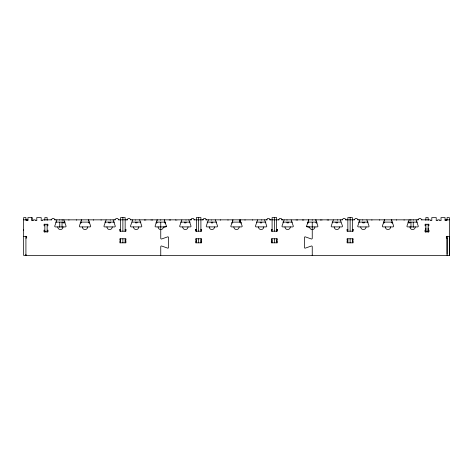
<?xml version="1.0" encoding="UTF-8"?>
<svg xmlns="http://www.w3.org/2000/svg" width="473" height="473" viewBox="0 0 473 473"><rect width="100%" height="100%" fill="white"/><g stroke="black" fill="none" stroke-linecap="round" stroke-linejoin="round"><path stroke-width="0.71" d="M23.65 230.256L23.65 229.31M25.92 254.261L25.92 255.444L25.92 236.222M62.915 219.986L62.915 220.223M81.22 219.986L81.22 220.223M88.794 219.986L88.794 220.223M110.256 219.986L110.256 220.223M135.503 219.986L135.503 220.223M156.965 219.986L156.965 220.223M164.539 222.115L164.539 222.872L165.769 222.872M164.539 220.034L164.539 220.223M186.001 222.115L186.001 222.872L184.488 222.872L184.488 222.115M186.001 220.034L186.001 220.223M211.254 222.115L211.254 222.872L212.767 222.872L212.767 222.115M211.254 220.034L211.254 220.223M232.71 222.304L232.71 222.872L231.575 222.872M232.71 220.034L232.71 220.223M239.356 219.986L239.356 222.115M425.866 231.835L425.866 228.051M428.142 231.835L428.142 228.051M447.08 254.261L447.08 237.688M25.92 220.282L25.92 217.545L23.65 217.568L23.65 255.444L449.35 255.444L449.35 237.688M163.877 227.211L166.638 226.242M51.764 219.844L42.712 219.844L42.712 220.607L41.198 220.601L41.198 217.568L36.782 217.568L36.782 220.607L35.262 220.601L35.262 219.844L33.494 219.85L33.494 220.607L31.981 220.607L31.993 217.568L27.942 217.568L27.942 220.601L26.429 220.601L26.429 219.844M23.65 219.844L27.942 219.85M54.614 219.844L115.14 219.844M118.67 219.844L127.669 219.844M130.613 219.844L191.624 219.844M193.835 219.844L203.414 219.844M205.625 219.844L267.375 219.844M269.586 219.844L279.165 219.844M281.376 219.844L342.387 219.844M345.331 219.844L354.33 219.844M357.86 219.844L418.386 219.844M421.236 219.844L430.288 219.844L430.288 220.607L431.802 220.601L431.802 217.568L436.218 217.568L436.218 220.607L437.738 220.607L437.738 219.844L439.506 219.85L439.506 220.607L441.019 220.607L441.007 217.568L445.058 217.58L445.058 220.601L446.571 220.601L446.571 219.844M445.058 219.85L449.35 219.85M55.56 222.115L65.179 222.115M80.629 222.115L89.728 222.115M104.829 222.115L114.549 222.115M132.091 222.115L140.93 222.115M156.338 222.115L165.166 222.115M180.574 222.115L190.152 222.115M207.097 222.115L216.681 222.115M232.308 222.115L240.911 222.115M256.325 222.115L265.903 222.115M282.848 222.115L292.426 222.115M307.834 222.115L316.662 222.115M332.07 222.115L340.909 222.115M358.451 222.115L368.171 222.115M383.272 222.115L392.371 222.115M407.821 222.115L417.44 222.115M80.179 222.872L81.22 222.872L81.22 222.115M89.645 222.872L88.794 222.872L88.794 222.115M155.83 222.872L156.965 222.872L156.965 222.115M241.425 222.872L240.29 222.872L240.29 222.115M307.231 222.872L308.461 222.872L308.461 222.115M317.17 222.872L316.035 222.872L316.035 222.115M383.355 222.872L384.206 222.872L384.206 222.115M392.827 222.872L391.78 222.872L391.78 222.115M44.858 225.775L44.101 225.775L44.101 224.261L47.891 224.261L47.891 225.775L47.134 225.775M425.866 225.775L425.109 225.775L425.109 224.261L428.899 224.261L428.899 225.775L428.142 225.775M119.846 229.689L120.609 229.701M125.15 229.689L125.907 229.701M195.597 229.689L196.354 229.689M200.901 229.689L201.658 229.689M271.342 229.689L272.099 229.689M276.646 229.689L277.403 229.689M347.093 229.689L347.85 229.701M352.391 229.689L353.154 229.701M119.846 229.943L120.609 229.943M125.15 229.943L125.907 229.943M195.597 229.943L196.354 229.943M200.901 229.943L201.658 229.943M271.342 229.943L272.099 229.943M276.646 229.943L277.403 229.943M347.093 229.943L347.85 229.943M352.391 229.943L353.154 229.943M44.101 230.321L44.858 230.321M47.134 230.321L47.891 230.321M425.109 230.321L425.866 230.321L425.866 224.161M428.142 230.321L428.899 230.321M44.101 231.214L45.237 231.214M47.134 231.214L47.891 231.214M425.109 231.214L425.866 231.214M427.763 231.214L428.899 231.214M23.65 236.506L26.677 236.506L26.677 238.02L25.92 238.02M449.35 236.506L446.323 236.506L446.323 238.02L447.08 238.02M120.609 240.296L119.846 240.296L119.846 238.776L125.907 238.788L125.907 240.302L125.15 240.302M196.354 240.296L195.597 240.296L195.597 238.776L201.658 238.776L201.658 240.296L200.901 240.296M272.099 240.296L271.342 240.296L271.342 238.776L277.403 238.776L277.403 240.296L276.646 240.296M347.85 240.302L347.093 240.302L347.093 238.788L353.154 238.776L353.154 240.296L352.391 240.296M120.609 241.307L119.846 241.307L119.846 242.82L125.907 242.82L125.907 241.307L125.15 241.307M196.354 241.307L195.597 241.307L195.597 242.82L201.658 242.82L201.658 241.307L200.901 241.307M272.099 241.307L271.342 241.307L271.342 242.82L277.403 242.82L277.403 241.307L276.646 241.307M347.85 241.307L347.093 241.307L347.093 242.82L353.154 242.82L353.154 241.307L352.391 241.307M306.362 226.242L309.123 227.211M449.35 255.444L449.35 217.545L447.08 217.545L447.08 220.282M447.08 236.222L447.08 255.444M428.899 230.079L428.899 231.835L425.109 231.835L425.109 230.079M428.142 220.465L428.142 217.568L425.866 217.568L425.866 220.465M428.142 224.161L428.142 231.114M428.142 231.202L428.142 232.213M425.866 230.416L425.866 232.213M413.242 219.844L413.242 220.223M413.242 222.115L413.242 227.324M410.972 219.844L410.972 220.223M410.972 222.115L410.972 227.324M410.085 219.844L410.085 220.223M410.085 222.115L410.085 222.872L408.571 222.872L408.571 222.115M404.09 219.844L404.084 220.229M396.516 219.844L396.51 220.229M391.78 219.844L391.78 220.223M384.206 219.844L384.206 220.223M379.47 219.844L379.482 220.229M371.896 219.844L371.902 220.229M364.263 222.115L364.263 222.872L362.744 222.872L362.744 222.115M362.744 219.844L362.744 220.223M353.154 229.659L353.154 231.214L347.093 231.202L347.093 229.659M352.391 231.392L352.391 217.568L347.85 217.568L347.85 231.392M352.391 238.776L352.391 242.82M350.121 217.568L350.121 231.202M350.121 238.776L350.121 242.82M347.85 238.776L347.85 242.82M337.497 219.844L337.497 220.223M337.497 222.115L337.497 222.872L335.984 222.872L335.984 222.115M328.345 219.844L328.339 220.229M327.204 219.844L327.204 220.199M321.9 219.844L321.9 220.199M320.771 219.844L320.765 220.229M316.035 219.844L316.035 220.223M312.245 219.844L312.245 220.306M312.245 222.168L312.245 238.274A0.757 0.757 0 0 1 311.488 239.019L305.18 236.813A0.757 0.757 0 0 0 304.423 237.57L304.423 247.414A0.757 0.757 0 0 0 305.18 248.177L311.488 245.966A0.757 0.757 0 0 1 312.245 246.723L312.245 255.444L312.245 255.118M308.461 219.844L308.461 220.223M303.731 219.844L303.731 220.223M302.596 219.844L302.596 220.199M297.292 219.844L297.292 220.199M296.157 219.844L296.157 220.223M288.512 222.115L288.512 222.872L286.999 222.872L286.999 222.115M286.999 219.844L286.999 220.223M277.403 229.659L277.403 231.202L271.342 231.202L271.342 229.659M276.646 231.392L276.646 217.568L272.099 217.568L272.099 231.392M276.646 238.776L276.646 242.82M274.375 217.568L274.375 231.202M274.375 238.776L274.375 242.82M272.099 238.776L272.099 242.82M261.746 219.844L261.746 220.223M261.746 222.115L261.746 222.872L260.233 222.872L260.233 222.115M252.588 219.844L252.588 220.223M245.014 219.844L245.014 220.223M240.29 219.844L240.29 220.223M227.986 219.844L227.986 220.223M220.412 219.844L220.412 220.223M201.658 229.659L201.658 231.202L195.597 231.202L195.597 229.659M200.901 231.392L200.901 217.568L196.354 217.568L196.354 231.392M200.901 238.776L200.901 242.82M198.625 217.568L198.625 231.202M198.625 238.776L198.625 242.82M196.354 238.776L196.354 242.82M176.849 220.128L176.843 220.223M175.708 219.844L175.708 220.199M170.404 219.844L170.404 220.199M169.269 219.844L169.269 220.223M160.755 219.844L160.755 220.306M160.755 222.168L160.755 238.274A0.757 0.757 0 0 0 161.512 239.019L167.82 236.813A0.757 0.757 0 0 1 168.577 237.57L168.577 247.414A0.757 0.757 0 0 1 167.82 248.177L161.512 245.966A0.757 0.757 0 0 0 160.755 246.723L160.755 255.444M152.229 219.844L152.235 220.229M151.1 219.844L151.1 220.199M145.796 219.844L145.796 220.199M144.655 219.844L144.661 220.229M137.016 222.115L137.016 222.872L135.503 222.872L135.503 222.115M125.907 229.659L125.907 231.214L119.846 231.202L119.846 229.659M125.15 231.392L125.15 217.568L120.609 217.568L120.609 231.392M125.15 238.776L125.15 242.82M122.879 217.568L122.879 231.202M122.879 238.776L122.879 242.82M120.609 238.776L120.609 242.82M110.256 222.115L110.256 222.872L108.737 222.872L108.737 222.115M101.104 219.844L101.098 220.229M93.53 219.844L93.518 220.229M76.484 219.844L76.49 220.229M68.91 219.844L68.916 220.229M64.429 222.115L64.429 222.872L62.915 222.872L62.915 222.115M62.028 219.844L62.028 220.223M62.028 222.115L62.028 227.324M59.758 219.844L59.758 220.223M59.758 222.115L59.758 227.324M47.891 230.079L47.891 231.835L44.101 231.835L44.101 230.079M47.134 220.465L47.134 217.568L44.858 217.568L44.858 220.465M47.134 224.161L47.134 232.213M44.858 224.161L44.858 232.213M31.981 217.58L31.981 220.607M126.746 219.85A0.757 0.757 0 0 0 127.462 219.348A1.514 1.514 0 0 1 130.317 219.348A0.757 0.757 0 0 0 131.033 219.85M132.629 219.85A0.757 0.757 0 0 1 132.6 220.069L130.465 226.165A0.757 0.757 0 0 0 131.222 226.91L141.072 226.922A0.757 0.757 0 0 0 141.829 226.165L139.695 220.057A0.757 0.757 0 0 1 139.665 219.844M163.404 226.91A2.649 2.649 0 0 1 160.755 229.565A2.649 2.649 0 0 1 158.1 226.91M157.237 219.844A0.757 0.757 0 0 1 157.207 220.057L155.073 226.165A0.757 0.757 0 0 0 155.83 226.922L165.674 226.91A0.757 0.757 0 0 0 166.431 226.153L164.302 220.057A0.757 0.757 0 0 1 164.267 219.844M138.796 226.922A2.649 2.649 0 0 1 136.147 229.571A2.649 2.649 0 0 1 133.498 226.922M119.007 219.85A0.757 0.757 0 0 1 118.297 219.348A1.514 1.514 0 0 0 115.436 219.336A0.757 0.757 0 0 1 114.726 219.85M51.001 219.844A0.757 0.757 0 0 0 51.717 219.336A1.514 1.514 0 0 1 54.572 219.348A0.757 0.757 0 0 0 55.288 219.85M56.884 219.85A0.757 0.757 0 0 1 56.855 220.069L54.72 226.165A0.757 0.757 0 0 0 55.477 226.922L65.321 226.922A0.757 0.757 0 0 0 66.084 226.153L63.95 220.057A0.757 0.757 0 0 1 63.914 219.844M63.051 226.91A2.649 2.649 0 0 1 60.402 229.565A2.649 2.649 0 0 1 57.747 226.91M81.492 219.844A0.757 0.757 0 0 1 81.457 220.057L79.322 226.165A0.757 0.757 0 0 0 80.085 226.922L89.929 226.922A0.757 0.757 0 0 0 90.686 226.153L88.552 220.057A0.757 0.757 0 0 1 88.522 219.844M87.659 226.922A2.649 2.649 0 0 1 85.004 229.571A2.649 2.649 0 0 1 82.355 226.922M106.094 219.85A0.757 0.757 0 0 1 106.064 220.069L103.93 226.165A0.757 0.757 0 0 0 104.687 226.91L114.537 226.922A0.757 0.757 0 0 0 115.294 226.153L113.159 220.057A0.757 0.757 0 0 1 113.124 219.844M112.261 226.922A2.649 2.649 0 0 1 109.612 229.571A2.649 2.649 0 0 1 106.957 226.922M346.254 219.844A0.757 0.757 0 0 1 345.538 219.336A1.514 1.514 0 0 0 342.683 219.348A0.757 0.757 0 0 1 341.967 219.844M340.371 219.85A0.757 0.757 0 0 0 340.4 220.069L342.535 226.165A0.757 0.757 0 0 1 341.778 226.91L331.928 226.91A0.757 0.757 0 0 1 331.171 226.165L333.305 220.057A0.757 0.757 0 0 0 333.335 219.85M314.9 226.91A2.649 2.649 0 0 1 312.245 229.565A2.649 2.649 0 0 1 309.596 226.91M315.763 219.844A0.757 0.757 0 0 0 315.793 220.057L317.927 226.165A0.757 0.757 0 0 1 317.17 226.91L307.326 226.91A0.757 0.757 0 0 1 306.569 226.153L308.698 220.057A0.757 0.757 0 0 0 308.733 219.844M339.502 226.922A2.649 2.649 0 0 1 336.853 229.571A2.649 2.649 0 0 1 334.204 226.922M353.993 219.85A0.757 0.757 0 0 0 354.703 219.348A1.514 1.514 0 0 1 357.564 219.336A0.757 0.757 0 0 0 358.274 219.85M421.999 219.85A0.757 0.757 0 0 1 421.283 219.348A1.514 1.514 0 0 0 418.428 219.348A0.757 0.757 0 0 1 417.712 219.844M416.116 219.844A0.757 0.757 0 0 0 416.145 220.057L418.28 226.165A0.757 0.757 0 0 1 417.523 226.922L407.679 226.91A0.757 0.757 0 0 1 406.916 226.165L409.05 220.057A0.757 0.757 0 0 0 409.086 219.844M415.253 226.91A2.649 2.649 0 0 1 412.598 229.565A2.649 2.649 0 0 1 409.949 226.91M391.508 219.844A0.757 0.757 0 0 0 391.543 220.057L393.678 226.165A0.757 0.757 0 0 1 392.921 226.91L383.071 226.91A0.757 0.757 0 0 1 382.314 226.165L384.448 220.057A0.757 0.757 0 0 0 384.478 219.85M390.645 226.922A2.649 2.649 0 0 1 387.996 229.571A2.649 2.649 0 0 1 385.341 226.922M366.906 219.844A0.757 0.757 0 0 0 366.936 220.057L369.07 226.165A0.757 0.757 0 0 1 368.313 226.922L358.463 226.91A0.757 0.757 0 0 1 357.706 226.153L359.841 220.057A0.757 0.757 0 0 0 359.876 219.844M366.043 226.922A2.649 2.649 0 0 1 363.388 229.571A2.649 2.649 0 0 1 360.739 226.922M190.471 219.844A0.757 0.757 0 0 0 191.187 219.336A1.514 1.514 0 0 1 194.042 219.336A0.757 0.757 0 0 0 194.758 219.844M181.845 219.844A0.757 0.757 0 0 1 181.809 220.057L179.675 226.153A0.757 0.757 0 0 0 180.432 226.91L190.282 226.91A0.757 0.757 0 0 0 191.039 226.153L188.904 220.057A0.757 0.757 0 0 1 188.875 219.844M188.012 226.91A2.649 2.649 0 0 1 185.357 229.565A2.649 2.649 0 0 1 182.708 226.91M202.497 219.844A0.757 0.757 0 0 0 203.213 219.336A1.514 1.514 0 0 1 206.068 219.336A0.757 0.757 0 0 0 206.784 219.844M208.38 219.844A0.757 0.757 0 0 1 208.345 220.057L206.216 226.153A0.757 0.757 0 0 0 206.973 226.91L216.817 226.91A0.757 0.757 0 0 0 217.574 226.153L215.44 220.057A0.757 0.757 0 0 1 215.41 219.844M214.547 226.91A2.649 2.649 0 0 1 211.892 229.565A2.649 2.649 0 0 1 209.243 226.91M232.982 219.844A0.757 0.757 0 0 1 232.953 220.057L230.818 226.153A0.757 0.757 0 0 0 231.575 226.91L241.425 226.91A0.757 0.757 0 0 0 242.182 226.153L240.048 220.057A0.757 0.757 0 0 1 240.018 219.844M239.149 226.91A2.649 2.649 0 0 1 236.5 229.565A2.649 2.649 0 0 1 233.851 226.91M257.59 219.844A0.757 0.757 0 0 1 257.56 220.057L255.426 226.153A0.757 0.757 0 0 0 256.183 226.91L266.027 226.91A0.757 0.757 0 0 0 266.784 226.153L264.655 220.057A0.757 0.757 0 0 1 264.62 219.844M263.757 226.91A2.649 2.649 0 0 1 261.108 229.565A2.649 2.649 0 0 1 258.453 226.91M266.216 219.844A0.757 0.757 0 0 0 266.932 219.336A1.514 1.514 0 0 1 269.787 219.336A0.757 0.757 0 0 0 270.503 219.844M282.529 219.844A0.757 0.757 0 0 1 281.813 219.336A1.514 1.514 0 0 0 278.958 219.336A0.757 0.757 0 0 1 278.242 219.844M291.155 219.844A0.757 0.757 0 0 0 291.191 220.057L293.325 226.153A0.757 0.757 0 0 1 292.568 226.91L282.718 226.91A0.757 0.757 0 0 1 281.961 226.153L284.096 220.057A0.757 0.757 0 0 0 284.125 219.844M290.292 226.91A2.649 2.649 0 0 1 287.643 229.565A2.649 2.649 0 0 1 284.988 226.91"/></g></svg>
